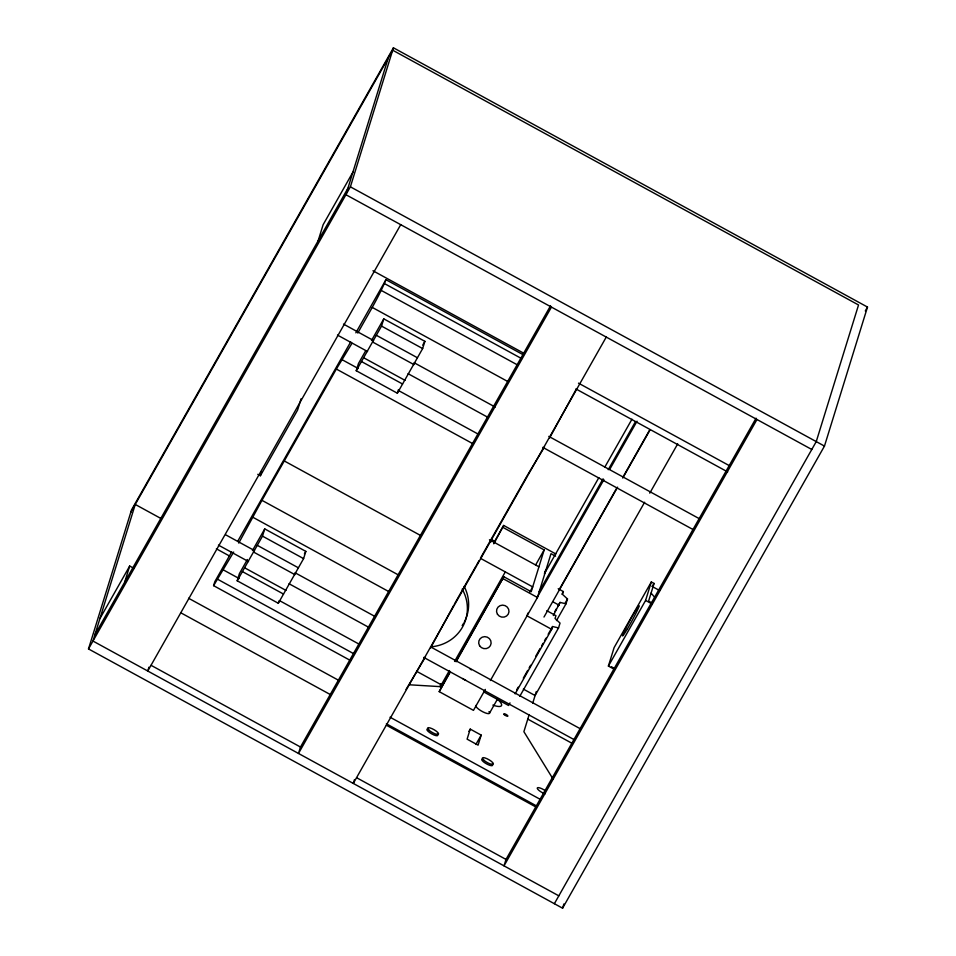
<?xml version="1.0" encoding="UTF-8"?>
<svg xmlns="http://www.w3.org/2000/svg" width="956" height="956" viewBox="0 0 956 956"><rect width="100%" height="100%" fill="white"/><g stroke="black" fill="none" stroke-linecap="round" stroke-linejoin="round"><path stroke-width="1.43" d="M88.502 648.933L131.534 509.906L393.418 47.8L867.498 307.067L824.466 446.094L562.582 908.2L88.502 648.933L350.386 186.826L393.418 47.8M124.71 582.12L129.681 566.048L133.613 568.187M148.957 667.168L147.774 671.028L400.731 224.672M318.157 240.781L323.128 224.708L352.884 172.2M350.613 660.596L213.594 585.658L214.837 581.642L231.722 551.839M388.208 58.089L345.917 194.701L811.787 449.475M257.785 474.319L260.379 475.741L261.705 471.475M252.444 550.584L264.74 528.907L305.836 551.385L303.602 558.627L278.304 603.26L237.196 580.782L239.442 573.54L247.389 559.511M301.104 398.724L297.579 410.1L260.379 475.741M237.196 580.782L262.494 536.137L264.74 528.907M278.304 603.26L279.056 600.846M371.49 340.539L383.774 318.862L424.882 341.34L422.648 348.57L397.349 393.203L356.241 370.725L358.476 363.495L365.706 350.744M357.795 333.046C367.403 315.456 378.325 298.2 385.949 279.702L522.968 354.628M356.241 370.725L381.54 326.092L383.774 318.862M397.349 393.203L398.461 389.594M550.537 305.8L300.483 747.03L298.487 753.459L551.445 307.103M354.485 779.57L353.29 783.43L606.259 337.074M440.059 686.504L440.919 683.731M485.337 689.407L473.459 710.368L439.21 691.642L450.121 671.459M490.703 542.243L491.527 539.566L495.447 541.705M493.774 543.797L503.669 525.442L555.866 553.978M456.12 661.791L503.812 576.731L531.213 591.716L544.155 549.927L503.047 527.449M470.221 729.105L467.102 739.155L478.072 745.154L481.179 735.104L470.221 729.105L468.894 731.448M527.879 613.119L527.031 615.855L551.696 629.335L515.129 693.865M490.38 680.529L537.451 597.476L551.003 553.679L555.567 556.177M551.696 629.335L552.568 626.527L558.543 627.913L560.037 623.097L555.054 618.484L555.926 615.676L546.832 610.705M553.309 615.556L560.025 602.411L566 603.81L567.494 598.982L562.51 594.381L563.383 591.573L558.196 588.729M529.182 714.574L523.888 731.687L553.058 779.056M532.719 703.174L536.328 691.499M756.065 418.19L505.999 859.42L504.015 865.849L756.973 419.505M613.585 668.901L608.398 666.069L614.122 647.582L651.323 581.953L654.071 583.447L648.598 601.121L651.144 602.519M608.398 666.069L645.599 600.428L651.323 581.953M562.582 908.2L563.897 903.946M238.749 543.092L261.956 500.335L336.357 369.052L351.987 343.288M453.777 605.232L430.57 648.001M130.781 512.32L392.677 50.214L858.536 304.976L816.245 441.6L554.361 903.707M99.926 618.556L129.681 566.048M94.955 634.629L347.912 188.272M237.602 541.466L350.697 341.901M355.847 332.831L385.949 279.702M213.594 585.658L233.67 552.054M304.39 553.942L305.836 551.385M422.719 345.164L424.882 341.34M406.037 689.479L425.492 656.963M454.494 603.965L476.1 565.856M476.829 564.554L479.028 560.67M480.498 558.089L527.437 475.252M576.54 388.626L549.581 438.003M544.514 446.954L528.178 473.961M493.69 543.056L503.669 525.442M449.416 670.538L441.325 684.807L416.661 671.315M454.566 661.444L505.306 571.903M440.441 687.077L442.305 683.803M456.012 661.074L503.812 576.731M439.21 691.642L450.24 672.176M535.599 565.02L544.155 549.927M529.767 592.087L532.707 586.888L480.641 558.423M544.562 572.345L546.031 569.74M544.382 573.743L598.85 477.63M604.742 467.245L631.976 419.182M539.1 591.692L603.093 478.789M608.243 469.707L635.453 421.68M536.913 597.859L603.905 479.661M609.785 469.265L637.031 421.214M559.14 589.733L616.489 488.54M623.109 476.865L649.566 430.164M489.52 713.164L497.61 698.872M543.988 617.038L617.6 487.154M622.75 478.06L649.996 429.997M475.885 744.437L481.179 735.104M561.925 594.154L563.383 591.573M554.91 611.446L556.368 608.864M557.838 606.283L560.025 602.411M565.307 602.854L567.494 598.982M516.73 689.766L518.188 687.185M523.314 678.151L527.7 670.407M529.158 667.826L530.628 665.245M535.742 656.21L540.128 648.467M541.598 645.886L543.056 643.304M544.514 640.723L545.984 638.142M548.17 634.27L552.568 626.527M556.5 620.587L566 603.81M510.002 702.899L508.544 705.48L483.879 691.989M519.777 696.315L558.543 627.913M644.631 502.235L535.085 695.526L523.338 689.097M649.769 493.153L677.708 443.859M865.3 310.963L867.498 307.067M652.518 585.729L654.071 583.447M408.893 684.759L441.684 686.719M350.386 186.826L824.466 446.094M372.96 270.763L523.673 353.182M578.488 383.153L729.201 465.584M384.706 283.717L521.725 358.655M576.05 389.008L727.671 471.929M380.99 290.277L518.009 365.216M372.302 307.426L508.018 381.647M381.54 326.092L422.648 348.57M376.329 335.281L417.437 357.759M343.491 324.096L373.569 340.551M414.103 362.718L495.184 407.053M548.792 436.378L699.183 518.618M372.852 342.14L413.96 364.618M337.48 335.078L367.558 351.521M408.093 373.688L487.871 417.318M542.793 447.36L693.172 529.6M363.925 357.891L405.033 380.369M361.452 361.535L402.56 384.013M342.547 359.946L358.201 368.502M398.664 390.622L478.263 434.155M336.357 369.052L473.363 443.978M651.837 586.291L659.664 590.569M645.599 600.428L652.088 603.977M489.46 539.746L538.933 566.8M552.664 601.683L559.152 605.232M503.191 578.739L537.451 597.476M284.267 460.947L421.285 535.874M611.398 666.762L613.943 668.16M261.956 500.335L398.963 575.261M253.268 517.483L388.984 591.692M262.494 536.137L303.602 558.627M257.284 545.326L298.392 567.816M225.759 534.858L254.523 550.596M295.057 572.764L374.836 616.393M431.06 647.14L580.137 728.675M253.818 552.186L294.926 574.664M218.434 545.123L248.512 561.566M289.059 583.746L368.825 627.363M423.747 657.405L574.138 739.645M161.421 518.75L135.25 504.445L92.959 641.058L558.818 895.832M216.379 548.816L229.464 555.974M527.832 719.139L572.321 743.469M244.891 567.948L285.987 590.426M242.406 571.592L283.514 594.07M223.501 569.991L239.167 578.547M279.618 600.679L359.217 644.213M217.311 579.097L354.329 654.035M188.571 598.253L339.057 680.553M390.048 717.215L540.367 799.419M386.391 723.812L536.937 806.147M180.815 612.796L330.238 694.51M386.344 725.198L535.766 806.912M151.06 665.316L300.483 747.03M356.588 777.706L505.999 859.42M651.084 593.09L654.908 597.536M463.72 623.109A40.666 39.172 17.2 0 1 462.178 625.594M464.15 586.398A40.666 39.172 17.2 0 1 464.413 621.83M462.178 589.099A40.666 39.172 17.2 0 1 430.547 646.853M465.584 680.039A6.262 6.023 17.2 0 1 462.752 678.485M470.017 668.937A6.262 6.023 17.2 0 1 471.344 669.893M437.358 734.16A6.262 1.649 29.5 0 1 431.861 733.969A6.262 1.649 29.5 0 1 427.858 728.962M492.161 764.131A6.262 1.649 29.5 0 1 487.393 764.322A6.262 1.649 29.5 0 1 482.003 759.028M545.028 793.886A6.262 1.649 29.5 0 1 537.212 788.234A6.262 1.649 29.5 0 1 544.609 790.218M498.148 699.852A17.208 4.529 29.5 0 1 492.866 705.098M488.97 711.646A7.815 2.055 29.5 0 1 482.995 711.885A7.815 2.055 29.5 0 1 476.267 705.265M497.443 614.218A6.262 6.023 17.2 0 0 508.234 614.17A6.262 6.023 17.2 0 0 502.593 605.124A6.262 6.023 17.2 0 0 497.443 614.218M479.589 645.73A6.262 6.023 17.2 0 0 490.38 645.682A6.262 6.023 17.2 0 0 484.74 636.636A6.262 6.023 17.2 0 0 479.589 645.73M428.874 730.073A6.262 1.649 29.5 0 0 438.266 734.363A6.262 1.649 29.5 0 0 432.16 728.723A6.262 1.649 29.5 0 0 428.874 730.073M483.676 760.044A6.262 1.649 29.5 0 0 493.069 764.334A6.262 1.649 29.5 0 0 486.974 758.694A6.262 1.649 29.5 0 0 483.676 760.044M504.242 714.622A2.342 0.621 29.5 0 0 507.767 716.235A2.342 0.621 29.5 0 0 505.473 714.12A2.342 0.621 29.5 0 0 504.242 714.622M627.423 628.797A17.208 0.956 -61.3 0 0 639.122 605.698A17.208 0.956 -61.3 0 0 626.037 627.877A17.208 0.956 -61.3 0 0 627.423 628.797"/></g></svg>
